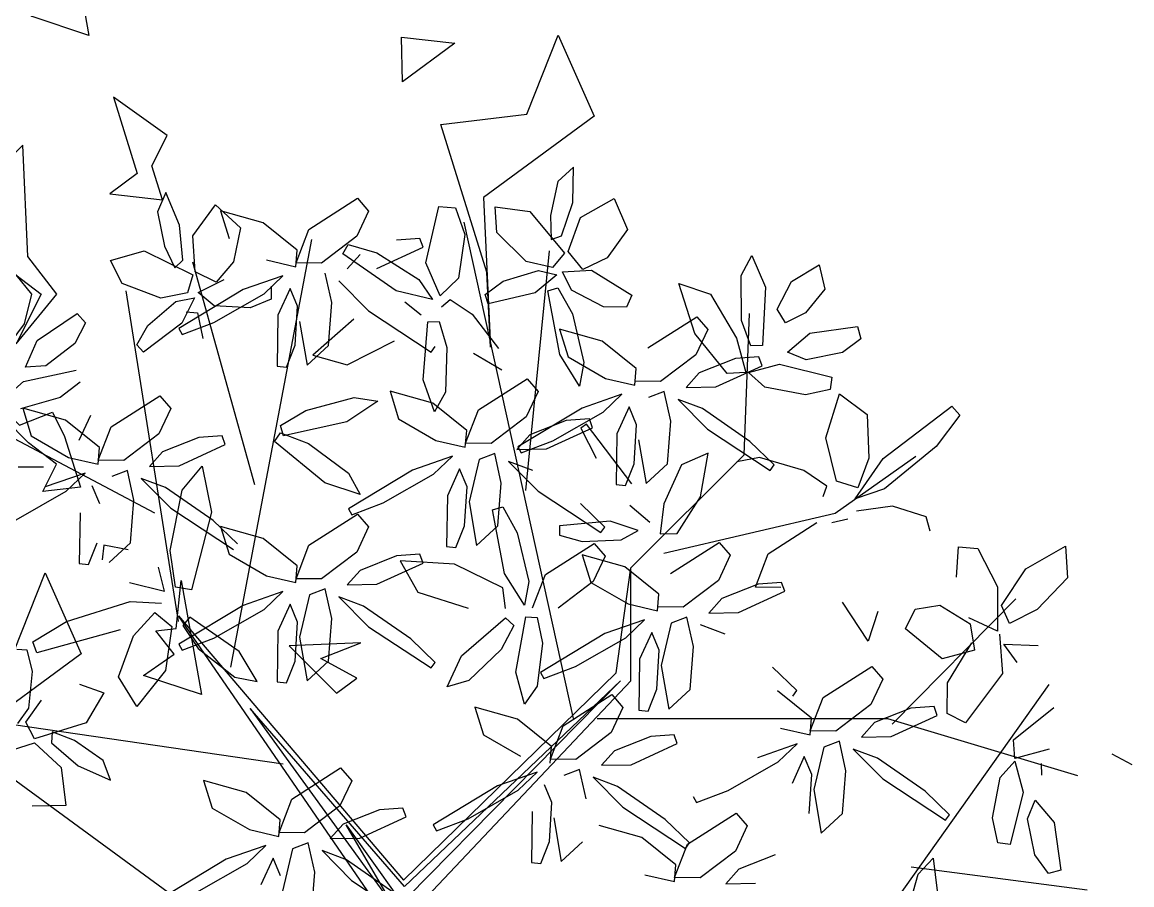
# Model space of a CAD drawing. Header units: inches. Extents: x -28 to 837, y -22 to 590.
# Drawn here: x 47.74 to 71.85, y 300.94 to 319.7 of the extents above; entities that cross this region are included whole.
import ezdxf

# ---------------------------------------------------------------- set-up
doc = ezdxf.new("R2010")
doc.units = ezdxf.units.IN
doc.header["$MEASUREMENT"] = 0
doc.layers.add('dwgmodels.com', color=250, linetype='Continuous')

# ---------------------------------------------------------------- blocks, each defined once
blk = doc.blocks.new('tree')
at = {"color": 62}
for p, q in [((371.9746591801886, 2284.552030621398), (323.2090681213085, 2239.525457638618)), ((369.6745974048172, 2173.11330042018), (371.9746591801886, 2284.552030621398)), ((323.2090681213085, 2239.525457638618), (300.2372767533306, 2132.524714400944)), ((-304.9911456332411, 2186.415541731472), (-270.425855839705, 2146.503997647389)), ((-90.85682151660876, 1983.79740462948), (-50.31501929842488, 2160.390091343153)), ((-50.31501929842488, 2160.390091343153), (2.311794795015885, 2156.134797485148)), ((131.265434924433, 2079.052578459912), (126.4345585460905, 2160.16179584579)), ((126.4345585460905, 2160.16179584579), (235.0870062372778, 2144.939811981003)), ((334.1744349504952, 2068.802200426766), (369.6745974048172, 2173.11330042018)), ((394.2160561773126, 2126.278273622458), (499.0261833815966, 2185.706507238046)), ((499.0261833815966, 2185.706507238046), (541.3310733026955, 2088.453854134725)), ((-270.425855839705, 2146.503997647389), (-307.7588563916143, 2067.216087806922)), ((2.311794795015885, 2156.134797485148), (31.23330422855361, 2073.407096869614)), ((235.0870062372778, 2144.939811981003), (344.0081063619946, 2014.300631840665)), ((300.2372767533306, 2132.524714400944), (301.4984546098058, 2057.005168838379)), ((355.1223307381515, 2019.594100771191), (394.2160561773126, 2126.278273622458)), ((541.3310733026955, 2088.453854134725), (477.4387199561243, 1999.6021067254)), ((-109.6411791668142, 2060.610876709408), (-183.1519039274062, 2055.604584705852)), ((-99.87565143228132, 2032.928381898276), (-109.6411791668142, 2060.610876709408)), ((31.23330422855361, 2073.407096869614), (11.24863491944416, 1936.351683833007)), ((223.3750361035709, 1987.922034639701), (131.265434924433, 2079.052578459912)), ((301.4984546098058, 2057.005168838379), (334.1744349504952, 2068.802200426766)), ((-334.7617574241813, 2041.111388495144), (-245.1926111449357, 2014.994922348134)), ((-244.8250038829501, 1966.361979905585), (-99.87565143228132, 2032.928381898276)), ((401.4209977983628, 1963.646392916863), (355.1223307381515, 2019.594100771191)), ((-184.2874271125402, 1896.512111192172), (-351.4072920140679, 2012.390151534764)), ((-245.1926111449357, 2014.994922348134), (-112.7866573017891, 1931.81001640607)), ((-46.22157848820643, 1880.706700250342), (-90.85682151660876, 1983.79740462948)), ((306.0150761640762, 1969.542805803077), (223.3750361035709, 1987.922034639701)), ((344.0081063619946, 2014.300631840665), (306.0150761640762, 1969.542805803077)), ((477.4387199561243, 1999.6021067254), (401.4209977983628, 1963.646392916863)), ((897.3420937917326, 1943.885955057641), (931.1900319717024, 2006.856573015986)), ((931.1900319717024, 2006.856573015986), (973.6139606776777, 1908.16846058315)), ((150.9185063242112, 1926.809017115457), (261.8941241501961, 1959.612022563302)), ((261.8941241501961, 1959.612022563302), (319.6331317591612, 1946.432884081335)), ((337.4154654554222, 1956.212872261832), (428.3878422248307, 1960.672549896477)), ((365.716829618359, 1898.648051613079), (337.4154654554222, 1956.212872261832)), ((428.3878422248307, 1960.672549896477), (554.3809183704797, 1882.282652751611)), ((1055.289923643613, 1925.33357890155), (1142.511940808887, 1977.55918645854)), ((1142.511940808887, 1977.55918645854), (1160.063899727458, 1901.644435919773)), ((-363.4226952643003, 1927.233284756493), (-270.7522555460091, 1833.494189612869)), ((-112.7866573017891, 1931.81001640607), (-70.6480625253971, 1869.020154042354)), ((11.24863491944416, 1936.351683833007), (-46.22157848820643, 1880.706700250342)), ((94.46406847416802, 1885.006131553043), (150.9185063242112, 1926.809017115457)), ((319.6331317591612, 1946.432884081335), (251.4912498294507, 1889.726191756268)), ((752.1794733665083, 1762.600238781491), (702.4748510903809, 1919.480783640243)), ((702.4748510903809, 1919.480783640243), (801.1418399269824, 1885.659781587495)), ((898.5528018511031, 1803.247753486921), (897.3420937917326, 1943.885955057641)), ((1010.449777020061, 1838.237499947728), (1055.289923643613, 1925.33357890155)), ((-70.6480625253971, 1869.020154042354), (-184.2874271125402, 1896.512111192172)), ((104.7008366714362, 1855.401484113488), (94.46406847416802, 1885.006131553043)), ((251.4912498294507, 1889.726191756268), (104.7008366714362, 1855.401484113488)), ((290.9962474106942, 1896.456915758153), (322.9970760717188, 1905.284782706013)), ((329.0334150510971, 1696.682194110424), (290.9962474106942, 1896.456915758153)), ((322.9970760717188, 1905.284782706013), (368.6009800582324, 1823.890798467164)), ((466.4294047094081, 1846.250100094195), (365.716829618359, 1898.648051613079)), ((554.3809183704797, 1882.282652751611), (537.6733361761217, 1844.757507820333)), ((801.1418399269824, 1885.659781587495), (882.976395253012, 1747.860175321762)), ((973.6139606776777, 1908.16846058315), (964.8824967126493, 1725.19989790914)), ((1160.063899727458, 1901.644435919773), (1099.230592625136, 1827.707033441936)), ((-105.381017902946, 1820.248608682839), (-156.9640334156211, 1860.168044579516)), ((-41.64706788778858, 1846.197172966156), (-14.63929945052223, 1868.719178256764)), ((-14.63929945052223, 1868.719178256764), (53.98639314054889, 1823.338891385773)), ((537.6733361761217, 1844.757507820333), (466.4294047094081, 1846.250100094195)), ((-270.7522555460091, 1833.494189612869), (-74.14990090959327, 1704.055368388373)), ((53.98639314054889, 1823.338891385773), (136.5065910591875, 1715.154565241606)), ((368.6009800582324, 1823.890798467164), (404.7792713436429, 1671.765189008623)), ((605.4100892915521, 1717.259883538539), (758.0732398982291, 1814.843472962569)), ((758.0732398982291, 1814.843472962569), (792.6385296899025, 1774.93192887802)), ((1037.010027684191, 1795.546100219314), (1010.449777020061, 1838.237499947728)), ((1099.230592625136, 1827.707033441936), (1037.010027684191, 1795.546100219314)), ((-99.82773347952026, 1616.888782939011), (-84.6288579759057, 1799.337950910161)), ((-84.6288579759057, 1799.337950910161), (-49.46530260712461, 1799.769259749515)), ((-49.46530260712461, 1799.769259749515), (-24.82696828812914, 1718.61321130623)), ((462.1008162274156, 1738.071113919791), (328.2486758622472, 1775.975538432783)), ((328.2486758622472, 1775.975538432783), (355.2107473946307, 1689.021984674454)), ((792.6385296899025, 1774.93192887802), (755.3055291398559, 1695.644019037903)), ((927.7983009218369, 1723.23261545291), (898.5528018511031, 1803.247753486921)), ((1112.713258737618, 1763.409173229545), (1262.376717090527, 1783.824395276325)), ((1262.376717090527, 1783.824395276325), (1272.592125415722, 1746.075822253198)), ((1042.955161884347, 1704.018319398699), (1112.713258737618, 1763.409173229545)), ((1272.592125415722, 1746.075822253198), (1214.834546053702, 1703.209904770435)), ((-337.7153747212942, 1664.001157339265), (-189.5334033966865, 1739.214906966964)), ((-74.14990090959327, 1704.055368388373), (-61.54218638696329, 1721.438716598506)), ((-24.82696828812914, 1718.61321130623), (-29.01359864704864, 1578.04641410203)), ((964.8824967126493, 1725.19989790914), (927.7983009218369, 1723.23261545291)), ((147.350650800312, 1647.241640397882), (57.88726426280482, 1699.61459329964)), ((390.846535615543, 1597.44085141837), (329.0334150510971, 1696.682194110424)), ((355.2107473946307, 1689.021984674454), (471.9605258963201, 1621.532429600669)), ((404.7792713436429, 1671.765189008623), (390.846535615543, 1597.44085141837)), ((-63.42795161352114, 1516.530677839717), (-99.82773347952026, 1616.888782939011)), ((73.87787289909465, 1522.627788505353), (226.541070761079, 1620.211425186087)), ((226.541070761079, 1620.211425186087), (261.1063605564778, 1580.299881101887)), ((-69.43140016504185, 1543.439066143193), (-203.2834932749028, 1581.343490656301)), ((-203.2834932749028, 1581.343490656301), (-176.3214689959641, 1494.389936898438)), ((-29.01359864704864, 1578.04641410203), (-63.42795161352114, 1516.530677839717)), ((261.1063605564778, 1580.299881101887), (223.7733600027059, 1501.011971261421)), ((523.5879151354675, 1571.846048279384), (399.0985365043525, 1528.519050447688)), ((464.6311582679991, 1515.297003186609), (523.5879151354675, 1571.846048279384)), ((-241.4025089406278, 1549.795945045374), (-338.9016512391027, 1485.269742079613)), ((-316.0827814658042, 1561.673879529651), (-241.4025089406278, 1549.795945045374)), ((36.95340361810668, 1458.019075927393), (-69.43140016504185, 1543.439066143193)), ((33.48757458656474, 1417.801168831483), (73.87787289909465, 1522.627788505353)), ((223.7733600027059, 1501.011971261421), (113.480502128521, 1417.232107689905)), ((399.0985365043525, 1528.519050447688), (197.6683298963253, 1406.729238900657)), ((307.1394941023682, 1425.442381209297), (464.6311582679991, 1515.297003186609)), ((-176.3214689959641, 1494.389936898438), (-59.57164324269252, 1426.900334567948)), ((348.3802652097438, 1489.400515416939), (234.5402028429453, 1444.009832145482)), ((286.7072125076447, 1400.157863360083), (431.6565177048687, 1466.724312608897)), ((421.8910372275058, 1494.406760163907), (348.3802652097438, 1489.400515416939)), ((412.8973476960454, 1477.704943243133), (395.2247432786171, 1465.505996274481)), ((395.2247432786171, 1465.505996274481), (443.0450180209373, 1370.81610307698)), ((431.6565177048687, 1466.724312608897), (421.8910372275058, 1494.406760163907)), ((-59.57164324269252, 1426.900334567948), (32.73563131123228, 1405.436399279464)), ((32.73563131123228, 1405.436399279464), (36.95340361810668, 1458.019075927393)), ((234.5402028429453, 1444.009832145482), (194.096410324717, 1398.615132082904)), ((507.8867989889476, 1447.951201973901), (505.6172648257707, 1288.463759764748)), ((113.480502128521, 1417.232107689905), (33.48757458656474, 1417.801168831483)), ((194.096410324717, 1398.615132082904), (286.7072125076447, 1400.157863360083)), ((197.6683298963253, 1406.729238900657), (207.9365708342884, 1387.869271067738)), ((207.9365708342884, 1387.869271067738), (307.1394941023682, 1425.442381209297)), ((-7.944301260715292, 1377.214000503368), (-132.4336798881049, 1333.887002671672)), ((-66.901058126321, 1320.664955410127), (-7.944301260715292, 1377.214000503368)), ((75.84893586292308, 1366.795153530616), (44.50756977117999, 1234.009542055846)), ((125.1310862432365, 1385.609991535147), (75.84893586292308, 1366.795153530616)), ((145.4678154680077, 1293.047816151007), (125.1310862432365, 1385.609991535147)), ((244.5222119818573, 1332.136296134045), (168.1095211300198, 1361.029215467114)), ((168.1095211300198, 1361.029215467114), (260.7799608445857, 1267.290073067833)), ((-132.4336798881049, 1333.887002671672), (-333.8638392408248, 1212.097191124641)), ((14.80524342685385, 1337.584718684036), (-23.64541740350978, 1253.319154197419)), ((38.38418456717773, 1281.545333482859), (14.80524342685385, 1337.584718684036)), ((-224.3927222900893, 1230.810333432815), (-66.901058126321, 1320.664955410127)), ((134.7718571740333, 1158.619526188889), (145.4678154680077, 1293.047816151007)), ((505.6172648257707, 1288.463759764748), (534.808182792658, 1285.369649296811)), ((-23.64541740350978, 1253.319154197419), (-25.91490431137936, 1093.831711988848)), ((30.38273692309303, 1159.251202013878), (38.38418456717773, 1281.545333482859)), ((260.7799608445857, 1267.290073067833), (457.3822682275568, 1137.851299098994)), ((-323.595645558169, 1193.237223291838), (-224.3927222900893, 1230.810333432815)), ((44.50756977117999, 1234.009542055846), (67.87659814014478, 1096.870863305124)), ((117.8974127526526, 1209.449558787931), (149.8982414118145, 1218.277378479669)), ((149.8982414118145, 1218.277378479669), (195.5021454020534, 1136.883394240819)), ((469.9900300073568, 1155.234647309592), (393.3925195130651, 1228.622552779921)), ((-304.9911456332411, 1195.559353788685), (-270.425855839705, 1155.647809704485)), ((155.9345803949181, 1009.674837140668), (117.8974127526526, 1209.449558787931)), ((-270.425855839705, 1155.647809704485), (-307.7588563916143, 1076.359852607896)), ((3.276013655507995, 1090.737601520329), (30.38273692309303, 1159.251202013878)), ((67.87659814014478, 1096.870863305124), (134.7718571740333, 1158.619526188889)), ((486.5882137193475, 1173.559578582596), (327.7499794474934, 1159.005705199855)), ((327.7499794474934, 1159.005705199855), (327.7499794474934, 1129.651280210888)), ((457.3822682275568, 1137.851299098994), (469.9900300073568, 1155.234647309592)), ((195.5021454020534, 1136.883394240819), (231.6804366874639, 984.7577847821625)), ((327.7499794474934, 1129.651280210888), (398.7391045968179, 1109.917211402742)), ((398.7391045968179, 1109.917211402742), (521.1954199093525, 1114.850728604778)), ((-25.91490431137936, 1093.831711988848), (3.276013655507995, 1090.737601520329)), ((283.7539732623045, 1006.482338921119), (436.4171711242888, 1104.065975601388)), ((436.4171711242888, 1104.065975601388), (470.9824609178249, 1064.154431517304)), ((-183.1519039274062, 1064.748396763414), (-296.9920135495122, 1019.357713491957)), ((-109.6411791668142, 1069.754641510265), (-183.1519039274062, 1064.748396763414)), ((-0.7243321147616371, 1039.20047193819), (-171.9140569009687, 1049.05720445474)), ((-171.9140569009687, 1049.05720445474), (-116.4499234259929, 951.2951749978341)), ((-99.87565143228132, 1042.072193954791), (-109.6411791668142, 1069.754641510265)), ((532.9697211868261, 1030.318874504136), (399.1175808197949, 1068.22334627325)), ((399.1175808197949, 1068.22334627325), (426.0796523559037, 981.2697925153875)), ((470.9824609178249, 1064.154431517304), (433.649460364053, 984.8665216773039)), ((-244.8250038829501, 975.5057919626811), (-99.87565143228132, 1042.072193954791)), ((149.9623210429345, 964.5994010773243), (-0.7243321147616371, 1039.20047193819)), ((217.747700959364, 910.4334471919097), (155.9345803949181, 1009.674837140668)), ((-337.4358060677405, 973.9630606859677), (-244.8250038829501, 975.5057919626811)), ((231.6804366874639, 984.7577847821625), (217.747700959364, 910.4334471919097)), ((243.363674947912, 901.6557192467839), (283.7539732623045, 1006.482338921119)), ((433.649460364053, 984.8665216773039), (323.3566024917309, 901.0866581053228)), ((-116.4499234259929, 951.2951749978341), (41.97373075961514, 901.1259281436901)), ((158.7930706272964, 899.9744795653492), (149.9623210429345, 964.5994010773243)), ((20.26094345554156, 750.9948208071977), (158.9467483255211, 870.5145783705624)), ((158.9467483255211, 870.5145783705624), (184.336647869939, 846.1831741382589)), ((190.7497145868037, 699.5053256406204), (222.4465903098826, 873.829281549038)), ((222.4465903098826, 873.829281549038), (257.4966358932798, 870.9734376706868)), ((257.4966358932798, 870.9734376706868), (274.6601474954878, 790.510592838818)), ((-270.7522555460091, 842.638001670431), (-74.14990090959327, 713.1991804453532)), ((184.336647869939, 846.1831741382589), (145.0490295644049, 771.0178150282695)), ((-555.1775865406598, 828.6670355438941), (-557.4471207038368, 669.1795933347416)), ((-487.0245993641074, 809.3574706584435), (-463.6555709970052, 672.2187919081875)), ((469.9674414637629, 820.7668582886212), (268.5372821110432, 698.9770467415906)), ((378.0083990617786, 717.6901890497642), (535.5000632255468, 807.5448110275424)), ((145.0490295644049, 771.0178150282695), (43.56702634870453, 673.663088177283)), ((274.6601474954878, 790.510592838818), (257.7300823330079, 655.5039322309417)), ((-528.2562027369494, 666.0854828662227), (-501.149432214057, 734.5991306164755)), ((-463.6555709970052, 672.2187919081875), (-396.7603119612541, 733.9674075353646)), ((-24.0901943073477, 653.8883788961206), (20.26094345554156, 750.9948208071977)), ((-74.14990090959327, 713.1991804453532), (-61.54218638696329, 730.5825286554859)), ((217.8803023173605, 599.4525439127569), (190.7497145868037, 699.5053256406204)), ((268.5372821110432, 698.9770467415906), (278.8054757918362, 680.1170316520833)), ((278.8054757918362, 680.1170316520833), (378.0083990617786, 717.6901890497642)), ((-557.4471207038368, 669.1795933347416), (-528.2562027369494, 666.0854828662227)), ((43.56702634870453, 673.663088177283), (-24.0901943073477, 653.8883788961206)), ((257.7300823330079, 655.5039322309417), (217.8803023173605, 599.4525439127569)), ((339.6420435848777, 531.7735380738263), (492.3052414449994, 629.3571747545606)), ((492.3052414449994, 629.3571747545606), (526.8705312403981, 589.4456306698953)), ((196.3327705207412, 552.5847684550785), (62.4806774127428, 590.4892402247746)), ((62.4806774127428, 590.4892402247746), (89.44270168795629, 503.5356864658638)), ((526.8705312403981, 589.4456306698953), (489.5375306884889, 510.1577208294288)), ((302.7175743020271, 467.1648254952847), (196.3327705207412, 552.5847684550785)), ((299.2517452704851, 426.946918399491), (339.6420435848777, 531.7735380738263)), ((89.44270168795629, 503.5356864658638), (206.1925274449531, 436.0460841359558)), ((489.5375306884889, 510.1577208294288), (379.2446728143041, 426.3778572574478)), ((298.4998019988779, 414.5821015912328), (302.7175743020271, 467.1648254952847)), ((500.3043735287283, 453.1555817134899), (459.8605810086374, 407.7608816513779)), ((379.2446728143041, 426.3778572574478), (299.2517452704851, 426.946918399491)), ((-510.8079242800231, 301.7535144529061), (-358.1447264180388, 399.3371511331748)), ((-358.1447264180388, 399.3371511331748), (-323.5794366245027, 359.4256070489751)), ((257.8198694269304, 386.3597500713763), (133.330490797678, 343.0327522395633)), ((198.863112559462, 329.8107049786008), (257.8198694269304, 386.3597500713763)), ((390.8952569290195, 394.7557411031553), (341.6131065487061, 375.9409030985076)), ((411.2319861519281, 302.1935657190147), (390.8952569290195, 394.7557411031553)), ((-323.5794366245027, 359.4256070489751), (-360.9124371782745, 280.1376499522699)), ((510.2863826657776, 341.2820457025186), (433.8736918139402, 370.1749177790002)), ((433.8736918139402, 370.1749177790002), (526.5441315303688, 276.4358226357249)), ((-547.7323935628738, 237.1447546177765), (-654.1171973460222, 322.5647448341583)), ((133.330490797678, 343.0327522395633), (-68.09966855504172, 221.2429406925326)), ((41.37144839383108, 239.9560830007063), (198.863112559462, 329.8107049786008)), ((304.1483552510981, 290.6910830508673), (280.5694141107742, 346.7304682525096)), ((-551.1982225944157, 196.9268475223321), (-510.8079242800231, 301.7535144529061)), ((-360.9124371782745, 280.1376499522699), (-471.2052950505968, 196.3577863802888)), ((-236.3055319712366, 268.5261941073218), (-350.1455943380352, 223.1355108359817)), ((-297.9785846714731, 179.2835893072874), (-153.0292794761117, 245.8499912992806)), ((-162.7947599534745, 273.5324388547556), (-236.3055319712366, 268.5261941073218)), ((-153.0292794761117, 245.8499912992806), (-162.7947599534745, 273.5324388547556)), ((-551.9501658678855, 184.5620779703126), (-547.7323935628738, 237.1447546177765)), ((-350.1455943380352, 223.1355108359817), (-390.5893868562634, 177.7408107737533)), ((-68.09966855504172, 221.2429406925326), (-57.83147487238602, 202.3829256030253)), ((-57.83147487238602, 202.3829256030253), (41.37144839383108, 239.9560830007063)), ((-644.2574404236728, 206.0260605150356), (-551.9501658678855, 184.5620779703126)), ((-471.2052950505968, 196.3577863802888), (-551.1982225944157, 196.9268475223321)), ((-390.5893868562634, 177.7408107737533), (-297.9785846714731, 179.2835893072874)), ((-592.6300984398331, 156.339726450456), (-717.1194770672228, 113.012728618643)), ((-651.5868553054388, 99.79063410097616), (-592.6300984398331, 156.339726450456)), ((-508.8368613161946, 145.9208322211157), (-540.1782274079378, 13.13526800293357)), ((-459.5547109358813, 164.7356702259962), (-508.8368613161946, 145.9208322211157)), ((-439.21798171111, 72.1734948418557), (-459.5547109358813, 164.7356702259962)), ((-340.1636324544306, 111.2619748248939), (-416.5762760509606, 140.15489415808)), ((-416.5762760509606, 140.15489415808), (-323.9058363345321, 46.41579901445538)), ((-569.8805537541265, 116.7103973748849), (-608.3312145844902, 32.4448328883841)), ((-546.3016126138027, 60.67105942994704), (-569.8805537541265, 116.7103973748849)), ((-191.2932776679154, 7.74823147030429), (-340.1636324544306, 111.2619748248939)), ((-449.9139400069471, -62.25479512072752), (-439.21798171111, 72.1734948418557)), ((-323.9058363345321, 46.41579901445538), (-127.303528951561, -83.0230222101568))]:
    blk.add_line(p, q, dxfattribs=at)
at = {"color": 60}
for p, q in [((-906.4148635976817, 2204.541287428768), (-932.6500849873628, 2143.572543585858)), ((-863.1891361531669, 2101.801745094661), (-906.4148635976817, 2204.541287428768)), ((-821.7196442429777, 2068.998030801489), (-750.1431697384323, 2165.919038738076)), ((-750.1431697384323, 2165.919038738076), (-671.9389901050235, 2094.281839804793)), ((-457.6542962361927, 2088.831905051319), (-304.9911456332411, 2186.415541731472)), ((-932.6500849873628, 2143.572543585858), (-910.1139500439969, 2036.47917787365)), ((-600.9636165556367, 2109.643135432572), (-734.8157096654976, 2147.547607201802)), ((-734.8157096654976, 2147.547607201802), (-707.8536381331141, 2060.594053443357)), ((-853.1921940036918, 1992.069678499316), (-863.1891361531669, 2101.801745094661)), ((-671.9389901050235, 2094.281839804793), (-694.1675333735402, 1987.124205436742)), ((-494.5788127762134, 2024.22314521619), (-600.9636165556367, 2109.643135432572)), ((-498.0445945487226, 1984.005285376984), (-457.6542962361927, 2088.831905051319)), ((-814.0403432362582, 1955.636391870863), (-821.7196442429777, 2068.998030801489)), ((-307.7588563916143, 2067.216087806922), (-418.051667008629, 1983.436176978819)), ((-1080.131338939151, 1991.033771731843), (-974.6812660471405, 2021.321509920362)), ((-974.6812660471405, 2021.321509920362), (-822.04060947158, 1946.279962485608)), ((-910.1139500439969, 2036.47917787365), (-878.2447303590233, 1968.001870267744)), ((-498.7965378240551, 1971.640468568843), (-494.5788127762134, 2024.22314521619)), ((-351.4072920140679, 2012.390151534764), (-334.7617574241813, 2041.111388495144)), ((-1042.727501096284, 1918.901987687637), (-1080.131338939151, 1991.033771731843)), ((-878.2447303590233, 1968.001870267744), (-853.1921940036918, 1992.069678499316)), ((-694.1675333735402, 1987.124205436742), (-748.9882241879459, 1923.357459505274)), ((-591.1038596332874, 1993.104451113449), (-498.7965378240551, 1971.640468568843)), ((-418.051667008629, 1983.436176978819), (-498.0445945487226, 1984.005285376984)), ((-296.9920135495122, 2010.2139486911), (-337.4358060677405, 1964.819248628871)), ((-748.9882241879459, 1923.357459505274), (-814.0403432362582, 1955.636391870863)), ((-386.0644009244497, 1859.251885440502), (-406.4010828939135, 1951.814108080649)), ((-1376.971153179264, 1946.345790601637), (-1327.918007142922, 1885.807315957568)), ((-921.5147370138073, 1873.115296081243), (-1042.727501096284, 1918.901987687637)), ((-822.04060947158, 1946.279962485608), (-838.5439024046863, 1889.938372833374)), ((-804.4364322685506, 1890.532763386447), (-723.1432931107337, 1931.609318625716)), ((-539.4764703960027, 1943.418117048986), (-663.9658490233923, 1900.091119217173)), ((-598.4332745169158, 1886.869024699506), (-539.4764703960027, 1943.418117048986)), ((-1327.918007142922, 1885.807315957568), (-1350.184544524258, 1792.685719730052)), ((-838.5439024046863, 1889.938372833374), (-921.5147370138073, 1873.115296081243)), ((-663.9658490233923, 1900.091119217173), (-865.3960556351448, 1778.301307670142)), ((-755.1678444669451, 1849.456255403183), (-804.4364322685506, 1890.532763386447)), ((-755.9248914272393, 1797.014402722194), (-598.4332745169158, 1886.869024699506)), ((-576.1586562973316, 1911.243621249635), (-576.1586562973316, 1870.167113266022)), ((-516.7269729674663, 1903.788835230119), (-555.1775865406598, 1819.523223486798)), ((-493.1479845718349, 1847.749450028477), (-516.7269729674663, 1903.788835230119)), ((-962.8495482877697, 1787.814769954373), (-874.8110356555189, 1862.920302507303)), ((-874.8110356555189, 1862.920302507303), (-816.7034284044857, 1874.365510461455)), ((-816.7034284044857, 1874.365510461455), (-855.8889257014598, 1794.845288332853)), ((-641.8501066976095, 1842.552667619729), (-755.1678444669451, 1849.456255403183)), ((-576.1586562973316, 1870.167113266022), (-641.8501066976095, 1842.552667619729)), ((-501.149432214057, 1725.455318558913), (-493.1479845718349, 1847.749450028477)), ((-396.7603119612541, 1724.82364273439), (-386.0644009244497, 1859.251885440502)), ((-1309.881150666704, 1740.804752839565), (-1184.31224764519, 1824.759370447205)), ((-1184.31224764519, 1824.759370447205), (-1158.583378203293, 1795.308731500128)), ((-842.1113326196428, 1830.230145257966), (-807.0612870381083, 1827.374301379149)), ((-807.0612870381083, 1827.374301379149), (-789.8978226912077, 1746.911409291158)), ((-555.1775865406598, 1819.523223486798), (-557.4471207038368, 1660.035781278227)), ((-1350.184544524258, 1792.685719730052), (-1392.010774733579, 1736.504801716724)), ((-1158.583378203293, 1795.308731500128), (-1191.705694904631, 1731.462594876367)), ((-997.4200362787451, 1726.663569287698), (-962.8495482877697, 1787.814769954373)), ((-855.8889257014598, 1794.845288332853), (-976.0268437695557, 1703.782226601684)), ((-865.3960556351448, 1778.301307670142), (-855.1278619506264, 1759.441292580751)), ((-855.1278619506264, 1759.441292580751), (-755.9248914272393, 1797.014402722194)), ((-487.0245993641074, 1800.213658601929), (-463.6555709970052, 1663.074979850625)), ((-316.7453156971242, 1807.806622231099), (-445.7884121258611, 1694.886452257818)), ((-1346.545804454094, 1656.845409594778), (-1309.881150666704, 1740.804752839565)), ((-1191.705694904631, 1731.462594876367), (-1283.002722898578, 1660.430419178049)), ((-976.0268437695557, 1703.782226601684), (-997.4200362787451, 1726.663569287698)), ((-528.2562027369494, 1656.941670809708), (-501.149432214057, 1725.455318558913)), ((-463.6555709970052, 1663.074979850625), (-396.7603119612541, 1724.82364273439)), ((-445.7884121258611, 1694.886452257818), (-337.7153747212942, 1664.001157339265)), ((-1352.585215101098, 1612.139801840366), (-1187.542456444433, 1647.067453437903)), ((-1283.002722898578, 1660.430419178049), (-1346.545804454094, 1656.845409594778)), ((-557.4471207038368, 1660.035781278227), (-528.2562027369494, 1656.941670809708)), ((-1428.014359237706, 1545.580913610126), (-1352.585215101098, 1612.139801840366)), ((-1175.102218478998, 1609.992519891656), (-1237.744593728414, 1561.242759716067)), ((-1077.778397290116, 1469.547738621196), (-925.1152466834392, 1567.131375301465)), ((-925.1152466834392, 1567.131375301465), (-890.5499568899031, 1527.219831217382)), ((-1237.744593728414, 1561.242759716067), (-1362.319978939449, 1526.374981931829)), ((-467.1529200226869, 1521.31448687876), (-316.0827814658042, 1561.673879529651)), ((-1221.087717611422, 1490.358969002449), (-1354.939810721283, 1528.263440771679)), ((-1354.939810721283, 1528.263440771679), (-1327.977739185175, 1441.309887013816)), ((-1142.08249534302, 1505.570225672632), (-1179.415495894929, 1426.282268576392)), ((-890.5499568899031, 1527.219831217382), (-927.882957443675, 1447.931921377381)), ((-547.258459482422, 1473.483484942185), (-467.1529200226869, 1521.31448687876)), ((-1114.702913828274, 1404.939026042771), (-1221.087717611422, 1490.358969002449)), ((-1118.168695604508, 1364.721118946861), (-1077.778397290116, 1469.547738621196)), ((-537.5515296422745, 1441.738265958334), (-547.258459482422, 1473.483484942185)), ((-338.9016512391027, 1485.269742079613), (-537.5515296422745, 1441.738265958334)), ((-1327.977739185175, 1441.309887013816), (-1211.22796068721, 1373.820284683442)), ((-927.882957443675, 1447.931921377381), (-1038.17576806069, 1364.1520578054)), ((-803.2760049813296, 1436.32041827631), (-917.1161146034354, 1390.929782260976)), ((-729.765280218875, 1441.326710279285), (-803.2760049813296, 1436.32041827631)), ((-719.9997997433748, 1413.644262724275), (-729.765280218875, 1441.326710279285)), ((-565.3742340878453, 1423.230830605094), (-546.4723498598541, 1450.52005795047)), ((-546.4723498598541, 1450.52005795047), (-459.2942338568027, 1417.283428101636)), ((-1118.920638876116, 1352.356302138719), (-1114.702913828274, 1404.939026042771)), ((-864.9491049387361, 1347.077813475578), (-719.9997997433748, 1413.644262724275)), ((-408.1170087476129, 1294.285413082059), (-565.3742340878453, 1423.230830605094)), ((-459.2942338568027, 1417.283428101636), (-334.0086327419485, 1323.717480277944)), ((-1211.22796068721, 1373.820284683442), (-1118.920638876116, 1352.356302138719)), ((-1038.17576806069, 1364.1520578054), (-1118.168695604508, 1364.721118946861)), ((-917.1161146034354, 1390.929782260976), (-957.5599071216639, 1345.535082198864)), ((-1289.708306513807, 1342.502405004412), (-1369.701234055763, 1343.071513402577)), ((-1159.600618705233, 1324.133950618863), (-1284.089950077316, 1280.80695278705)), ((-1218.557375572702, 1267.584905526204), (-1159.600618705233, 1324.133950618863)), ((-1026.525183945974, 1332.529941651107), (-1075.807334326287, 1313.71510364611)), ((-1006.18850197651, 1239.967766266967), (-1026.525183945974, 1332.529941651107)), ((-957.5599071216639, 1345.535082198864), (-864.9491049387361, 1347.077813475578)), ((-854.9402541854288, 1270.987647311365), (-792.0247371476944, 1346.067708683618)), ((-792.0247371476944, 1346.067708683618), (-762.6912467275615, 1201.801257955678)), ((-334.0086327419485, 1323.717480277944), (-297.0572745893951, 1257.741499304374)), ((-907.1341054645236, 1279.056246250005), (-983.5467963144984, 1307.949118326487)), ((-983.5467963144984, 1307.949118326487), (-890.8763566017951, 1214.210023183328)), ((-297.0572745893951, 1257.741499304374), (-408.1170087476129, 1294.285413082059)), ((-1376.0489924793, 1177.730283548193), (-1218.557375572702, 1267.584905526204)), ((-1113.272085622033, 1228.465283598819), (-1136.851074019527, 1284.504668800112)), ((-758.2637506761457, 1175.542502895415), (-907.1341054645236, 1279.056246250005)), ((-892.5311327186282, 1081.904252834454), (-854.9402541854288, 1270.987647311365)), ((-1016.88441301704, 1105.539476304267), (-1006.18850197651, 1239.967766266967)), ((-1175.301687594583, 1200.239057056791), (-1177.57122175776, 1040.751662104226)), ((-890.8763566017951, 1214.210023183328), (-694.2740019597913, 1084.771249214838)), ((-762.6912467275615, 1201.801257955678), (-825.4077672120983, 958.6777532922091)), ((-457.6542962361927, 1097.975717108416), (-304.9911456332411, 1195.559353788685)), ((-333.8638392408248, 1212.097191124641), (-323.595645558169, 1193.237223291838)), ((-681.666287439024, 1102.154550168382), (-758.2637506761457, 1175.542502895415)), ((-600.9636165556367, 1118.786947489668), (-734.8157096654976, 1156.691419258899)), ((-734.8157096654976, 1156.691419258899), (-707.8536381331141, 1069.737865500919)), ((-494.5788127762134, 1033.366957273286), (-600.9636165556367, 1118.786947489668)), ((-1148.380303790873, 1037.657551635824), (-1121.27353326798, 1106.171152129372)), ((-1100.97276613683, 1098.659469447167), (-1106.349831575608, 1052.140493215596)), ((-1024.70151358292, 1083.865628244657), (-1100.97276613683, 1098.659469447167)), ((-1083.779672050928, 1043.790813421084), (-1016.88441301704, 1105.539476304267)), ((-875.6508757659103, 966.3699552872671), (-892.5311327186282, 1081.904252834454)), ((-498.0445945487226, 993.1490974340809), (-457.6542962361927, 1097.975717108416)), ((-707.8536381331141, 1069.737865500919), (-591.1038596332874, 1002.248263170545)), ((-307.7588563916143, 1076.359852607896), (-418.051667008629, 992.5799890359153)), ((-1177.57122175776, 1040.751662104226), (-1148.380303790873, 1037.657551635824)), ((-910.2310040575321, 954.1966685245965), (-929.6590406485702, 1029.608894883374)), ((-498.7965378240551, 980.7842806258227), (-494.5788127762134, 1033.366957273286)), ((-296.9920135495122, 1019.357713491957), (-337.4358060677405, 973.9630606859677)), ((-1020.590209867885, 981.6227975583856), (-910.2310040575321, 954.1966685245965)), ((-591.1038596332874, 1002.248263170545), (-498.7965378240551, 980.7842806258227)), ((-418.051667008629, 992.5799890359153), (-498.0445945487226, 993.1490974340809)), ((-825.4077672120983, 958.6777532922091), (-875.6508757659103, 966.3699552872671)), ((-539.4764703960027, 952.5619291060825), (-663.9658490233923, 909.234931274153)), ((-598.4332745169158, 896.0128367564861), (-539.4764703960027, 952.5619291060825)), ((-455.6832332705016, 942.1430348766257), (-487.0245993641074, 809.3574706584435)), ((-406.4010828939135, 960.9578728816227), (-455.6832332705016, 942.1430348766257)), ((-386.0644009244497, 868.395697497482), (-406.4010828939135, 960.9578728816227)), ((-1217.198188014408, 858.8324742612417), (-1018.246010646304, 921.8045571662473)), ((-1018.246010646304, 921.8045571662473), (-920.3806787785943, 916.691087728202)), ((-663.9658490233923, 909.234931274153), (-865.3960556351448, 787.4450724711164)), ((-516.7269729674663, 912.9326000305113), (-555.1775865406598, 828.6670355438941)), ((-493.1479845718349, 856.8932620860392), (-516.7269729674663, 912.9326000305113)), ((-287.0100044106002, 907.484177480404), (-363.4226952643003, 936.37709681359)), ((-363.4226952643003, 936.37709681359), (-270.7522555460091, 842.638001670431)), ((-138.139649624085, 803.9704341263965), (-287.0100044106002, 907.484177480404)), ((-1008.150869771918, 813.8431865503767), (-941.0380424355025, 887.3715851925767)), ((-941.0380424355025, 887.3715851925767), (-887.1044480969066, 843.391598915517)), ((-830.6028483939225, 872.9102870275487), (-853.3773916960562, 846.115030460594)), ((-676.0418349319007, 764.4239454579761), (-830.6028483939225, 872.9102870275487)), ((-755.9248914272393, 806.1582147791737), (-598.4332745169158, 896.0128367564861)), ((-1323.096062216988, 795.3458168027678), (-1217.198188014408, 858.8324742612417)), ((-887.1044480969066, 843.391598915517), (-906.8246235326732, 705.0179695904476)), ((-853.3773916960562, 846.115030460594), (-804.6569304671939, 773.6784428647474)), ((-501.149432214057, 734.5991306164755), (-493.1479845718349, 856.8932620860392)), ((-396.7603119612541, 733.9674075353646), (-386.0644009244497, 868.395697497482)), ((-1049.36872154296, 832.2348910670948), (-1310.835776487445, 760.2917071732913)), ((-1054.723623747086, 685.190285924425), (-1008.150869771918, 813.8431865503767)), ((-855.1278619506264, 768.5851046377315), (-755.9248914272393, 806.1582147791737)), ((-61.54218638696329, 730.5825286554859), (-138.139649624085, 803.9704341263965)), ((-1373.264316685578, 772.279890756075), (-1341.997757418161, 770.3753647522058)), ((-1341.997757418161, 770.3753647522058), (-1325.052806504151, 702.2030969797156)), ((-1310.835776487445, 760.2917071732913), (-1323.096062216988, 795.3458168027678)), ((-865.3960556351448, 787.4450724711164), (-855.1278619506264, 768.5851046377315)), ((-804.6569304671939, 773.6784428647474), (-690.375729939049, 684.3022443216282)), ((-619.5778985508585, 670.2802885778469), (-676.0418349319007, 764.4239454579761)), ((-1325.052806504151, 702.2030969797156), (-1337.3363896218, 587.1346999309712)), ((-906.8246235326732, 705.0179695904476), (-997.7040942889507, 592.4042571411223)), ((-1176.919461976817, 661.9431789762561), (-1100.163642661726, 635.2863835569692)), ((-997.7040942889507, 592.4042571411223), (-1054.723623747086, 685.190285924425)), ((-690.375729939049, 684.3022443216282), (-619.5778985508585, 670.2802885778469)), ((-1100.163642661726, 635.2863835569692), (-1155.90583258689, 540.7883984557806)), ((-1345.092765757894, 542.5799817481998), (-1296.414693486025, 611.8448639251978)), ((-1337.3363896218, 587.1346999309712), (-1371.658923469564, 538.8703098754153)), ((-1318.336212154558, 490.3227596835454), (-1345.092765757894, 542.5799817481998)), ((-1155.90583258689, 540.7883984557806), (-1318.336212154558, 490.3227596835454)), ((-1262.590525258412, 513.1955962244642), (-1264.232542157253, 478.4941135872609)), ((-1192.366149855857, 485.3868324070458), (-1262.590525258412, 513.1955962244642)), ((-1387.140959110191, 456.7370943257806), (-1317.7118610666, 478.0281658328126)), ((-1317.7118610666, 478.0281658328126), (-1234.190017243927, 400.996133066666)), ((-1264.232542157253, 478.4941135872609), (-1181.523555062791, 405.6910528839321)), ((-1102.36673437812, 423.1215156893699), (-1192.366149855857, 485.3868324070458)), ((-1079.494937475851, 360.8129593993758), (-1102.36673437812, 423.1215156893699)), ((-1234.190017243927, 400.996133066666), (-1219.520460281601, 281.4064833403786)), ((-1181.523555062791, 405.6910528839321), (-1079.494937475851, 360.8129593993758)), ((-654.1171973460222, 322.5647448341583), (-787.9692904558833, 360.4692166033887)), ((-787.9692904558833, 360.4692166033887), (-761.0072661769445, 273.5156628449435)), ((-1219.520460281601, 281.4064833403786), (-1325.561474010428, 279.6504368338024)), ((-761.0072661769445, 273.5156628449435), (-644.2574404236728, 206.0260605150356)), ((-717.1194770672228, 113.012728618643), (-918.5496364218051, -8.777130184975704)), ((-809.0785194710697, 9.936012123663659), (-651.5868553054388, 99.79063410097616))]:
    blk.add_line(p, q, dxfattribs=at)
at = {"color": 44}
for p, q in [((371.6265687978957, 554.2140261351119), (28.60003782614512, 2111.256231436342)), ((-702.195586349895, 715.2873446817498), (-448.6542743538375, 2057.565109501778)), ((222.4846316835974, 1270.095494404853), (297.0556002426092, 2021.771012460067)), ((-627.6246177927459, 1287.992519297822), (-821.5091643967534, 1985.97696267471)), ((-866.2517738827373, 858.4636383358843), (-1030.307961417442, 1896.49179095514)), ((906.6734300478493, 1382.200539346271), (923.4518967903349, 1824.903644128073)), ((-940.8227424398864, 1198.507347578368), (-1582.133242152711, 1538.551056820153)), ((551.8398018813822, 1027.366958436392), (906.6734300478493, 1382.200539346271)), ((654.9963343757335, 1073.22807881662), (1191.907411949629, 1198.507347578368)), ((505.8543500042651, 697.3903197892464), (551.8398018813822, 1027.366958436392)), ((551.8398018813822, 672.5333302703907), (551.8398018813822, 1027.366958436392)), ((1370.877802645707, 536.3170012426085), (1758.646943105304, 930.0517851629515)), ((-239.8554773331489, -36.38817337299816), (-866.2517738827373, 876.3607104850921)), ((-866.2517738827373, 876.3607104850921), (-161.4345327560659, 47.56044267637071)), ((-161.4345327560659, 47.56044267637071), (505.8543500042651, 697.3903197892464)), ((519.5177244543229, 672.2924645801063), (-157.930284300899, 27.35943373043438)), ((-147.0911392216439, -5.158237787942653), (519.5177244543229, 672.2924645801063)), ((-87.01053149261134, -3.527987724101421), (551.8398018813822, 672.5333302703907)), ((1266.478427763948, -179.5644670271326), (1863.046317988926, 661.596270003774)), ((-538.1394460723604, 411.0377324814431), (-2133.958522889843, 643.6991978551482)), ((-157.930284300899, 27.35943373043438), (-641.8991588056887, 586.1207201168395)), ((-641.8991588056887, 586.1207201168395), (-190.4478140492792, -37.13387880560595)), ((446.1975846122149, 554.2140261351119), (1355.963599482471, 554.2140261351119)), ((1355.963599482471, 554.2140261351119), (1952.531489709312, 375.2436826959706)), ((-582.6426075623239, -222.5351046137989), (-1447.905460946342, 411.0377324814431)), ((-190.4478140492792, -37.13387880560595), (-341.1122094598468, 220.8393240831315)), ((-341.1122094598468, 220.8393240831315), (-179.6086217147167, -5.158237787942653)), ((1430.53456803962, 88.89109538816729), (1982.359896033922, 17.30294856110004))]:
    blk.add_line(p, q, dxfattribs=at)
at = {"color": 64}
for p, q in [((853.4867225474808, 1636.364831996335), (752.1794733665083, 1762.600238781491)), ((882.976395253012, 1747.860175321762), (912.0276234074626, 1639.802874286029)), ((568.4855727533941, 1652.651123703293), (462.1008162274156, 1738.071113919791)), ((755.3055291398559, 1695.644019037903), (645.0127185209785, 1611.864155466038)), ((879.9124816003387, 1684.032563192955), (766.0723719800953, 1638.641879921499)), ((953.4232063627932, 1689.038807940389), (879.9124816003387, 1684.032563192955)), ((963.1887340954635, 1661.356360385379), (953.4232063627932, 1689.038807940389)), ((1101.639391295532, 1679.386270175058), (1042.955161884347, 1704.018319398699)), ((1214.834546053702, 1703.209904770435), (1101.639391295532, 1679.386270175058)), ((564.267847707415, 1600.068447055946), (568.4855727533941, 1652.651123703293)), ((766.0723719800953, 1638.641879921499), (725.6285794600044, 1593.247179859386)), ((818.2393816447948, 1594.789911136682), (963.1887340954635, 1661.356360385379)), ((912.0276234074626, 1639.802874286029), (853.4867225474808, 1636.364831996335)), ((920.9578948970083, 1639.725373847944), (1017.930081475446, 1666.484148501603)), ((971.5852922051345, 1593.665729480049), (920.9578948970083, 1639.725373847944)), ((1017.930081475446, 1666.484148501603), (1181.581707272598, 1625.530365297057)), ((471.9605258963201, 1621.532429600669), (564.267847707415, 1600.068447055946)), ((645.0127185209785, 1611.864155466038), (565.0197909771596, 1612.433216607965)), ((1181.581707272598, 1625.530365297057), (1176.511146614248, 1586.754060858464)), ((656.663302635694, 1580.242039311746), (607.3811522553805, 1561.427201306632)), ((676.9999846051578, 1487.679863927489), (656.663302635694, 1580.242039311746)), ((725.6285794600044, 1593.247179859386), (818.2393816447948, 1594.789911136682)), ((1098.838412057528, 1570.39707362973), (971.5852922051345, 1593.665729480049)), ((1176.511146614248, 1586.754060858464), (1098.838412057528, 1570.39707362973)), ((1163.105035811582, 1434.693948721349), (1205.355769941503, 1573.098483708872)), ((1205.355769941503, 1573.098483708872), (1292.899981001312, 1508.31818327105)), ((546.3374125621413, 1532.216766460518), (507.8867989889476, 1447.951201973901)), ((569.9164009596351, 1476.17742851558), (546.3374125621413, 1532.216766460518)), ((776.0543811171445, 1526.768343910527), (699.6416902671699, 1555.661263243597)), ((699.6416902671699, 1555.661263243597), (792.3121772389057, 1461.922120843966)), ((1342.844334814617, 1369.91171077215), (1558.52947104528, 1534.291651658666)), ((1558.52947104528, 1534.291651658666), (1582.993287613535, 1506.351940454751)), ((924.9247359055225, 1423.254600555937), (776.0543811171445, 1526.768343910527)), ((1292.899981001312, 1508.31818327105), (1297.740261396313, 1371.580616542556)), ((1582.993287613535, 1506.351940454751), (1508.464849783027, 1407.912018448998)), ((555.2404643873814, 1290.234077693497), (412.8973476960454, 1477.704943243133)), ((561.9149533136878, 1353.883249790011), (569.9164009596351, 1476.17742851558)), ((666.3040735646282, 1353.251573964906), (676.9999846051578, 1487.679863927489)), ((792.3121772389057, 1461.922120843966), (988.9144846218769, 1332.483346875476)), ((576.0397861655, 1428.641637088567), (599.4088145344648, 1291.502911081723)), ((1196.48532500855, 1298.966628553647), (1163.105035811582, 1434.693948721349)), ((1001.522199142644, 1349.866695085609), (924.9247359055225, 1423.254600555937)), ((1508.464849783027, 1407.912018448998), (1347.421822564596, 1275.199559826822)), ((793.8505609295462, 1386.772356334211), (710.2232881578747, 1350.795188135885)), ((770.2659017703626, 1249.670584804098), (793.8505609295462, 1386.772356334211)), ((954.5790025274399, 1373.081006116652), (883.6666689700578, 1359.650038467672)), ((1093.968974484051, 1332.84750442074), (954.5790025274399, 1373.081006116652)), ((1191.907411949629, 1198.507347578368), (1445.448771204719, 1377.477738273515)), ((1254.726951310331, 1243.396546309067), (1342.844334814617, 1369.91171077215)), ((1297.740261396313, 1371.580616542556), (1262.940910827288, 1278.309170383097)), ((534.808182792658, 1285.369649296811), (561.9149533136878, 1353.883249790011)), ((599.4088145344648, 1291.502911081723), (666.3040735646282, 1353.251573964906)), ((710.2232881578747, 1350.795188135885), (655.4156873542015, 1227.58201488871)), ((988.9144846218769, 1332.483346875476), (1001.522199142644, 1349.866695085609)), ((1166.215260701174, 1283.845300745753), (1093.968974484051, 1332.84750442074)), ((1262.940910827288, 1278.309170383097), (1196.48532500855, 1298.966628553647)), ((1155.094703970397, 1250.483725068344), (1166.215260701174, 1283.845300745753)), ((1347.421822564596, 1275.199559826822), (1254.726951310331, 1243.396546309067)), ((548.9995053484236, 1223.672873901155), (611.4478932189886, 1171.005088541027)), ((655.4156873542015, 1227.58201488871), (643.8008763081525, 1133.52653838538)), ((696.5352458859925, 1134.874762465664), (770.2659017703626, 1249.670584804098)), ((1371.934785751546, 1220.584197914529), (1259.317529074768, 1204.81404022111)), ((1477.824059294456, 1187.193890368518), (1371.934785751546, 1220.584197914529)), ((1490.207920418972, 1142.032353208236), (1477.824059294456, 1187.193890368518)), ((574.4372755847071, 1144.205153593629), (486.5882137193475, 1173.559578582596)), ((982.6405878960285, 1071.396422127097), (1135.30378575615, 1168.980058807366)), ((1182.304209830159, 1168.981003935052), (1231.785025963479, 1180.607865354697)), ((521.1954199093525, 1114.850728604778), (574.4372755847071, 1144.205153593629)), ((643.8008763081525, 1133.52653838538), (696.5352458859925, 1134.874762465664)), ((676.2789942490999, 1009.507644122884), (828.9421448557769, 1107.091280803036)), ((828.9421448557769, 1107.091280803036), (863.5074346511755, 1067.179736718837)), ((1573.1256861332, 997.7484176260873), (1578.568579686725, 1092.772744115743)), ((1578.568579686725, 1092.772744115743), (1639.273633016193, 1087.884403998217)), ((1639.273633016193, 1087.884403998217), (1701.492449469784, 967.911221617203)), ((1790.278699560011, 1024.48502904463), (1914.240886183375, 1095.238864755443)), ((1914.240886183375, 1095.238864755443), (1920.439503520647, 995.4164578048034)), ((863.5074346511755, 1067.179736718837), (826.1744340974036, 987.8918268789527)), ((942.2502895816361, 966.5698024527622), (982.6405878960285, 1071.396422127097)), ((639.3544777128044, 944.8988842876383), (532.9697211868261, 1030.318874504136)), ((1713.482239769692, 908.5982462745847), (1790.278699560011, 1024.48502904463)), ((426.0796523559037, 981.2697925153875), (542.829430853868, 913.7801901850139)), ((826.1744340974036, 987.8918268789527), (715.8816234785263, 904.1119633069715)), ((950.7813865597491, 976.2803237777657), (836.9412769376431, 930.889687762548)), ((1024.292111322203, 981.2866157808562), (950.7813865597491, 976.2803237777657)), ((1034.057639054874, 953.6041209697245), (1024.292111322203, 981.2866157808562)), ((1920.439503520647, 995.4164578048034), (1825.844642871911, 896.5609633291128)), ((635.1367526631001, 892.3162076401744), (639.3544777128044, 944.8988842876383)), ((889.1083338595128, 887.0377189771494), (1034.057639054874, 953.6041209697245)), ((1022.243217125455, 966.0007413113012), (942.2502895816361, 966.5698024527622)), ((542.829430853868, 913.7801901850139), (635.1367526631001, 892.3162076401744)), ((715.8816234785263, 904.1119633069715), (635.8886959365699, 904.6810244484326)), ((836.9412769376431, 930.889687762548), (796.4974844194148, 885.4949877003196)), ((1442.796318717221, 897.1958998428412), (1520.832171179274, 910.3006568074446)), ((727.5322075932417, 872.489847152679), (678.250057214791, 853.675009147682)), ((747.8688895627056, 779.9276717685383), (727.5322075932417, 872.489847152679)), ((796.4974844194148, 885.4949877003196), (889.1083338595128, 887.0377189771494)), ((594.4568200911525, 864.0938561204343), (469.9674414637629, 820.7668582886212)), ((535.5000632255468, 807.5448110275424), (594.4568200911525, 864.0938561204343)), ((678.250057214791, 853.675009147682), (646.9086911211853, 720.8893976727954)), ((846.9232860765551, 819.0161517515766), (770.5105952247176, 847.9090238279418)), ((617.2063175215517, 824.4645743014512), (578.7557039464955, 740.1989625582459)), ((640.7853059190456, 768.425189100391), (617.2063175215517, 824.4645743014512)), ((632.783858274961, 646.1310576308274), (640.7853059190456, 768.425189100391)), ((737.1729785240386, 645.4993818059551), (747.8688895627056, 779.9276717685383)), ((578.7557039464955, 740.1989625582459), (576.4861697814558, 580.7115203495591)), ((646.9086911211853, 720.8893976727954), (670.2777194920127, 583.7507189225394)), ((605.6770877502058, 577.617457137279), (632.783858274961, 646.1310576308274)), ((670.2777194920127, 583.7507189225394), (737.1729785240386, 645.4993818059551)), ((576.4861697814558, 580.7115203495591), (605.6770877502058, 577.617457137279)), ((614.1444831489716, 498.546217728242), (500.3043735287283, 453.1555817134899)), ((687.6552079114261, 503.5525097317981), (614.1444831489716, 498.546217728242)), ((697.4206883887891, 475.8700621767888), (687.6552079114261, 503.5525097317981)), ((552.4713831952904, 409.3036129280912), (697.4206883887891, 475.8700621767888)), ((856.3869874104057, 328.4260462411435), (1013.878651574174, 418.2806682184559)), ((459.8605810086374, 407.7608816513779), (552.4713831952904, 409.3036129280912)), ((659.1566901969854, 237.768302347929), (510.2863826657776, 341.2820457025186)), ((757.1840641404633, 290.8529360997013), (856.3869874104057, 328.4260462411435)), ((296.1469076088761, 168.3969515818858), (304.1483552510981, 290.6910830508673)), ((746.9158704596701, 309.7129511890921), (757.1840641404633, 290.8529360997013)), ((242.1187532822732, 262.464856509188), (239.8492663744037, 102.9774615567398)), ((526.5441315303688, 276.4358226357249), (723.1464861705099, 146.9970486674679)), ((729.4325750394855, 160.2034540718409), (882.0957728996073, 257.7870907519932)), ((882.0957728996073, 257.7870907519932), (916.661062695006, 217.8755466677935)), ((310.2717404588257, 243.1552916243195), (333.6407688259278, 106.0166128730156)), ((586.1233019734863, 181.0146844530932), (452.2712088636253, 218.9191562227893)), ((735.7542006912772, 164.3803496207797), (659.1566901969854, 237.768302347929)), ((916.661062695006, 217.8755466677935), (879.3280621412341, 138.5875895712047)), ((692.5081057566349, 95.59469423659493), (586.1233019734863, 181.0146844530932)), ((269.040184341291, 99.88335108833735), (296.1469076088761, 168.3969515818858)), ((333.6407688259278, 106.0166128730156), (400.5360278579537, 167.7652757568971)), ((689.0422767250928, 55.3768343973893), (729.4325750394855, 160.2034540718409)), ((723.1464861705099, 146.9970486674679), (735.7542006912772, 164.3803496207797)), ((879.3280621412341, 138.5875895712047), (769.0352042689119, 54.80772599934017)), ((1003.935014603579, 126.9761337262566), (890.0949049814736, 81.58545045538222)), ((239.8492663744037, 102.9774615567398), (269.040184341291, 99.88335108833735)), ((688.2903334516232, 43.01201758924753), (692.5081057566349, 95.59469423659493)), ((890.0949049814736, 81.58545045538222), (849.6511124651078, 36.19079764939261)), ((595.9830588976984, 64.4760001339705), (688.2903334516232, 43.01201758924753)), ((769.0352042689119, 54.80772599934017), (689.0422767250928, 55.3768343973893)), ((849.6511124651078, 36.19079764939261), (942.2619146480355, 37.73352892622233))]:
    blk.add_line(p, q, dxfattribs=at)
at = {"color": 66}
for p, q in [((1701.492449469784, 967.911221617203), (1701.252576164821, 828.9508572692971)), ((1296.001936025837, 797.1501120569405), (1214.916110537866, 920.025449554039)), ((1520.832171179274, 910.3006568074446), (1615.550276426518, 851.2310989986394)), ((1738.52026842154, 852.8118716493004), (1713.482239769692, 908.5982462745847)), ((1326.328235406349, 890.2934934687323), (1296.001936025837, 797.1501120569405)), ((1412.749729758048, 835.6808724259712), (1442.796318717221, 897.1958998428412)), ((1701.252576164821, 828.9508572692971), (1611.775201745251, 870.6102252529921)), ((1825.844642871911, 896.5609633291128), (1738.52026842154, 852.8118716493004)), ((1527.261919395918, 741.9728719703376), (1412.749729758048, 835.6808724259712)), ((1615.550276426518, 851.2310989986394), (1628.881107838744, 768.5287277948332)), ((1707.921772377486, 819.6431964522448), (1716.894999904478, 696.1907642316759)), ((1628.881107838744, 768.5287277948332), (1527.261919395918, 741.9728719703376)), ((1544.163630738774, 666.3607511899422), (1621.244432073006, 792.2856836597889)), ((1763.161012815231, 730.1823617603617), (1721.344517420897, 788.168236617184)), ((1721.344517420897, 788.168236617184), (1828.647228829483, 783.1417188898881)), ((1072.391104102054, 642.1144556698378), (995.7936408649329, 715.5023611407482)), ((1154.657582599589, 620.2435485702694), (1307.320733202541, 717.8271852505382)), ((1307.320733202541, 717.8271852505382), (1341.886022999802, 677.9156411664549)), ((1716.894999904478, 696.1907642316759), (1600.980288622821, 541.0628161647577)), ((1341.886022999802, 677.9156411664549), (1304.553022446031, 598.6276840697496)), ((1543.625238977292, 570.6147255013452), (1544.163630738774, 666.3607511899422)), ((1117.733066061431, 555.6347887357219), (1011.348309535453, 641.0547789515216)), ((1059.783389579425, 624.7311547165259), (1072.391104102054, 642.1144556698378)), ((1114.267284285197, 515.4169288959342), (1154.657582599589, 620.2435485702694)), ((1304.553022446031, 598.6276840697496), (1194.260211829016, 514.8478204976522)), ((1502.670746928001, 592.022472972119), (1429.159974908376, 587.0162282248015)), ((1512.436227403501, 564.3400254172261), (1502.670746928001, 592.022472972119)), ((1429.159974908376, 587.0162282248015), (1315.31986528627, 541.6255922100495)), ((1367.48692220814, 497.7736234245344), (1512.436227403501, 564.3400254172261)), ((1600.980288622821, 541.0628161647577), (1543.625238977292, 570.6147255013452)), ((1751.85544742077, 487.9030447932414), (1878.090854205111, 589.2102939743304)), ((1021.208019202495, 524.516094632399), (1113.515341011727, 503.052112087676)), ((1113.515341011727, 503.052112087676), (1117.733066061431, 555.6347887357219)), ((1315.31986528627, 541.6255922100495), (1274.876072768042, 496.2308921478211)), ((1194.260211829016, 514.8478204976522), (1114.267284285197, 515.4169288959342)), ((1274.876072768042, 496.2308921478211), (1367.48692220814, 497.7736234245344)), ((1755.293489707554, 429.362143934773), (1751.85544742077, 487.9030447932414)), ((1072.835408439779, 474.8297605678194), (948.3460298123899, 431.5027627361228)), ((1013.878651574174, 418.2806682184559), (1072.835408439779, 474.8297605678194)), ((1156.628645563418, 464.410913595067), (1125.287279471675, 331.625302120879)), ((1205.910795943731, 483.2257515995983), (1156.628645563418, 464.410913595067)), ((1226.247477911333, 390.6635289593355), (1205.910795943731, 483.2257515995983)), ((1325.301874427045, 429.7520561990782), (1248.889230830515, 458.6449282754434)), ((1248.889230830515, 458.6449282754434), (1341.559670545081, 364.9058331324009)), ((1863.350790744567, 458.4133720888744), (1755.293489707554, 429.362143934773)), ((1095.584905870178, 435.2004787490691), (1057.134292296985, 350.9348670057475)), ((1119.163894267672, 379.1610935474269), (1095.584905870178, 435.2004787490691)), ((1474.172229211697, 326.2382655877841), (1325.301874427045, 429.7520561990782)), ((1709.156344905415, 369.8044751368684), (1755.215989271099, 420.4318724452273)), ((1755.215989271099, 420.4318724452273), (1781.974811181346, 323.4596858658583)), ((2059.376570481727, 444.0476735496881), (2122.34718843914, 410.1997353691363)), ((1215.551566874528, 256.2352862533403), (1226.247477911333, 390.6635289593355)), ((1840.690560588533, 376.5072706277238), (1838.723230875948, 413.5914664209808)), ((1111.162446623588, 256.8669620784453), (1119.163894267672, 379.1610935474269)), ((1341.559670545081, 364.9058331324009), (1538.161977926189, 235.467011907323)), ((1685.887689052069, 242.5513552852895), (1709.156344905415, 369.8044751368684)), ((1125.287279471675, 331.625302120879), (1148.656307840639, 194.4866233695752)), ((1550.769692450682, 252.8503601173393), (1474.172229211697, 326.2382655877841)), ((1781.974811181346, 323.4596858658583), (1741.020980719397, 159.8080600695207)), ((1794.876885598445, 239.7503760460054), (1819.508934819991, 298.4346054580051)), ((1819.508934819991, 298.4346054580051), (1878.899788653398, 228.6765086041519)), ((1148.656307840639, 194.4866233695752), (1215.551566874528, 256.2352862533403)), ((1538.161977926189, 235.467011907323), (1550.769692450682, 252.8503601173393)), ((1702.244676282549, 164.8786207284534), (1685.887689052069, 242.5513552852895)), ((1818.700520194987, 126.5552212878351), (1794.876885598445, 239.7503760460054)), ((1741.020980719397, 159.8080600695207), (1702.244676282549, 164.8786207284534))]:
    blk.add_line(p, q, dxfattribs=at)
at = {"color": 68}
for p, q in [((1878.899788653398, 228.6765086041519), (1899.315057955602, 79.01305025124338)), ((1452.004126837397, 66.70607523335957), (1499.484533803457, 116.4591825410712)), ((1499.484533803457, 116.4591825410712), (1511.97736810326, 13.54876119289429)), ((1861.566437674606, 68.7976419277943), (1818.700520194987, 126.5552212878351)), ((1899.315057955602, 79.01305025124338), (1861.566437674606, 68.7976419277943)), ((1415.876588886523, -64.47404851233705), (1452.004126837397, 66.70607523335957))]:
    blk.add_line(p, q, dxfattribs=at)
blk = doc.blocks.new('trree')
blk.add_blockref('tree', (168.2467911469229, 139.4748330971169))
blk = doc.blocks.new('plants 041')
at = {"color": 0}
for points in [[(-11.19405157631263, -927.0684870486148), (-13.03440502379089, -920.9959003059193), (-7.03580447891727, -922.3962428970262), (0.9332143263891339, -913.8922962313518), (-9.007263171952218, -937.1523152291775), (-22.6700196871534, -928.2320498912595), (-11.19405157631263, -927.0684870486148)], [(-53.27816158905625, -953.9747580559923), (-65.1165512050502, -972.107070124708), (-58.22369926841929, -981.3008755547926), (-72.1024394580163, -988.3297582380472), (-53.82962852809578, -982.7920142728835), (-56.78582154028117, -973.0375084090047), (-42.81401828397065, -951.6375456592069), (-53.27816158905625, -953.9747580559923)], [(-10.63222305988893, -950.9821140328423), (-14.49632591055706, -967.5346416863613), (-25.03674753848463, -968.8026915625668), (-11.03863154817372, -974.784972017631), (-9.322873215191066, -967.4352356479502), (-0.8753980547189713, -963.1570150703192), (-10.63222305988893, -950.9821140328423)], [(78.7091542952694, -966.2537693907507), (92.88829222368076, -972.3134119706228), (72.85235274164006, -974.7238061167299), (78.7091542952694, -966.2537693907507)], [(123.0547718252055, -980.3397887698375), (122.0407859715633, -998.8230343265458), (79.65340117830783, -1003.922386131715), (60.9023163979873, -1032.642552630976), (70.27785878814757, -1018.282469381578), (77.74802371812984, -986.2827746612019), (103.3192117004655, -992.2522375998086), (123.0547718252055, -980.3397887698375)], [(-71.29315770696849, -1010.193410874344), (-73.85445804195479, -1021.16516713053), (-85.02658766787499, -1018.557090658229), (-77.3699123878032, -1014.67937037861), (-82.297736460343, -1008.106553185731), (-88.96826563263312, -994.9353927769697), (-85.18973775440827, -998.4762380933389), (-82.42618316318838, -1003.932959722355), (-71.39191257860512, -1004.538296822924), (-71.29315770696849, -1010.193410874344)], [(-95.63998850714415, -1034.032187873497), (-96.65397436078638, -1052.51543342974), (-139.0413591540418, -1057.614785234909), (-157.7924439338967, -1086.334951734636), (-148.4169015442021, -1071.974868485238), (-140.9467366142198, -1039.975173764396), (-115.3755486318841, -1045.944636703003), (-95.63998850714415, -1034.032187873497)], [(-70.57519412180409, -1061.18122944003), (-72.41554756928235, -1055.108642697334), (-66.41694702440871, -1056.508985288441), (-58.44792821863666, -1048.005038623232), (-68.38840571744367, -1071.265057621058), (-82.05116223264486, -1062.344792282674), (-70.57519412180409, -1061.18122944003)], [(-36.9658012832515, -1070.18624600023), (-30.25602587033063, -1083.434899289627), (-22.41219656961039, -1082.491258975584), (-29.85608186805621, -1075.515619984828), (-16.40770532051101, -1076.253394285682), (-36.9658012832515, -1070.18624600023)]]:
    blk.add_lwpolyline(points, dxfattribs=at)
blk = doc.blocks.new('Garden')
at = {"xscale": 0.02, "yscale": 0.02, "zscale": 0.2}
blk.add_blockref('trree', (931.2506979070808, -33.50541937621097), dxfattribs=at)
at = {"layer": 'dwgmodels.com', "color": 85, "xscale": 0.2, "yscale": 0.3, "rotation": 26.13932894631199}
blk.add_blockref('plants 041', (789.4250824009857, 276.4195080874842), dxfattribs=at)

msp = doc.modelspace()

# ---------------------------------------------------------------- block references
at = {"xscale": 0.3465639121819872, "yscale": 0.3465639121819872, "zscale": 0.6931278243639744}
msp.add_blockref('Garden', (-266.7646072738006, 311.3597093125889), dxfattribs=at)

doc.saveas('drawing.dxf')
